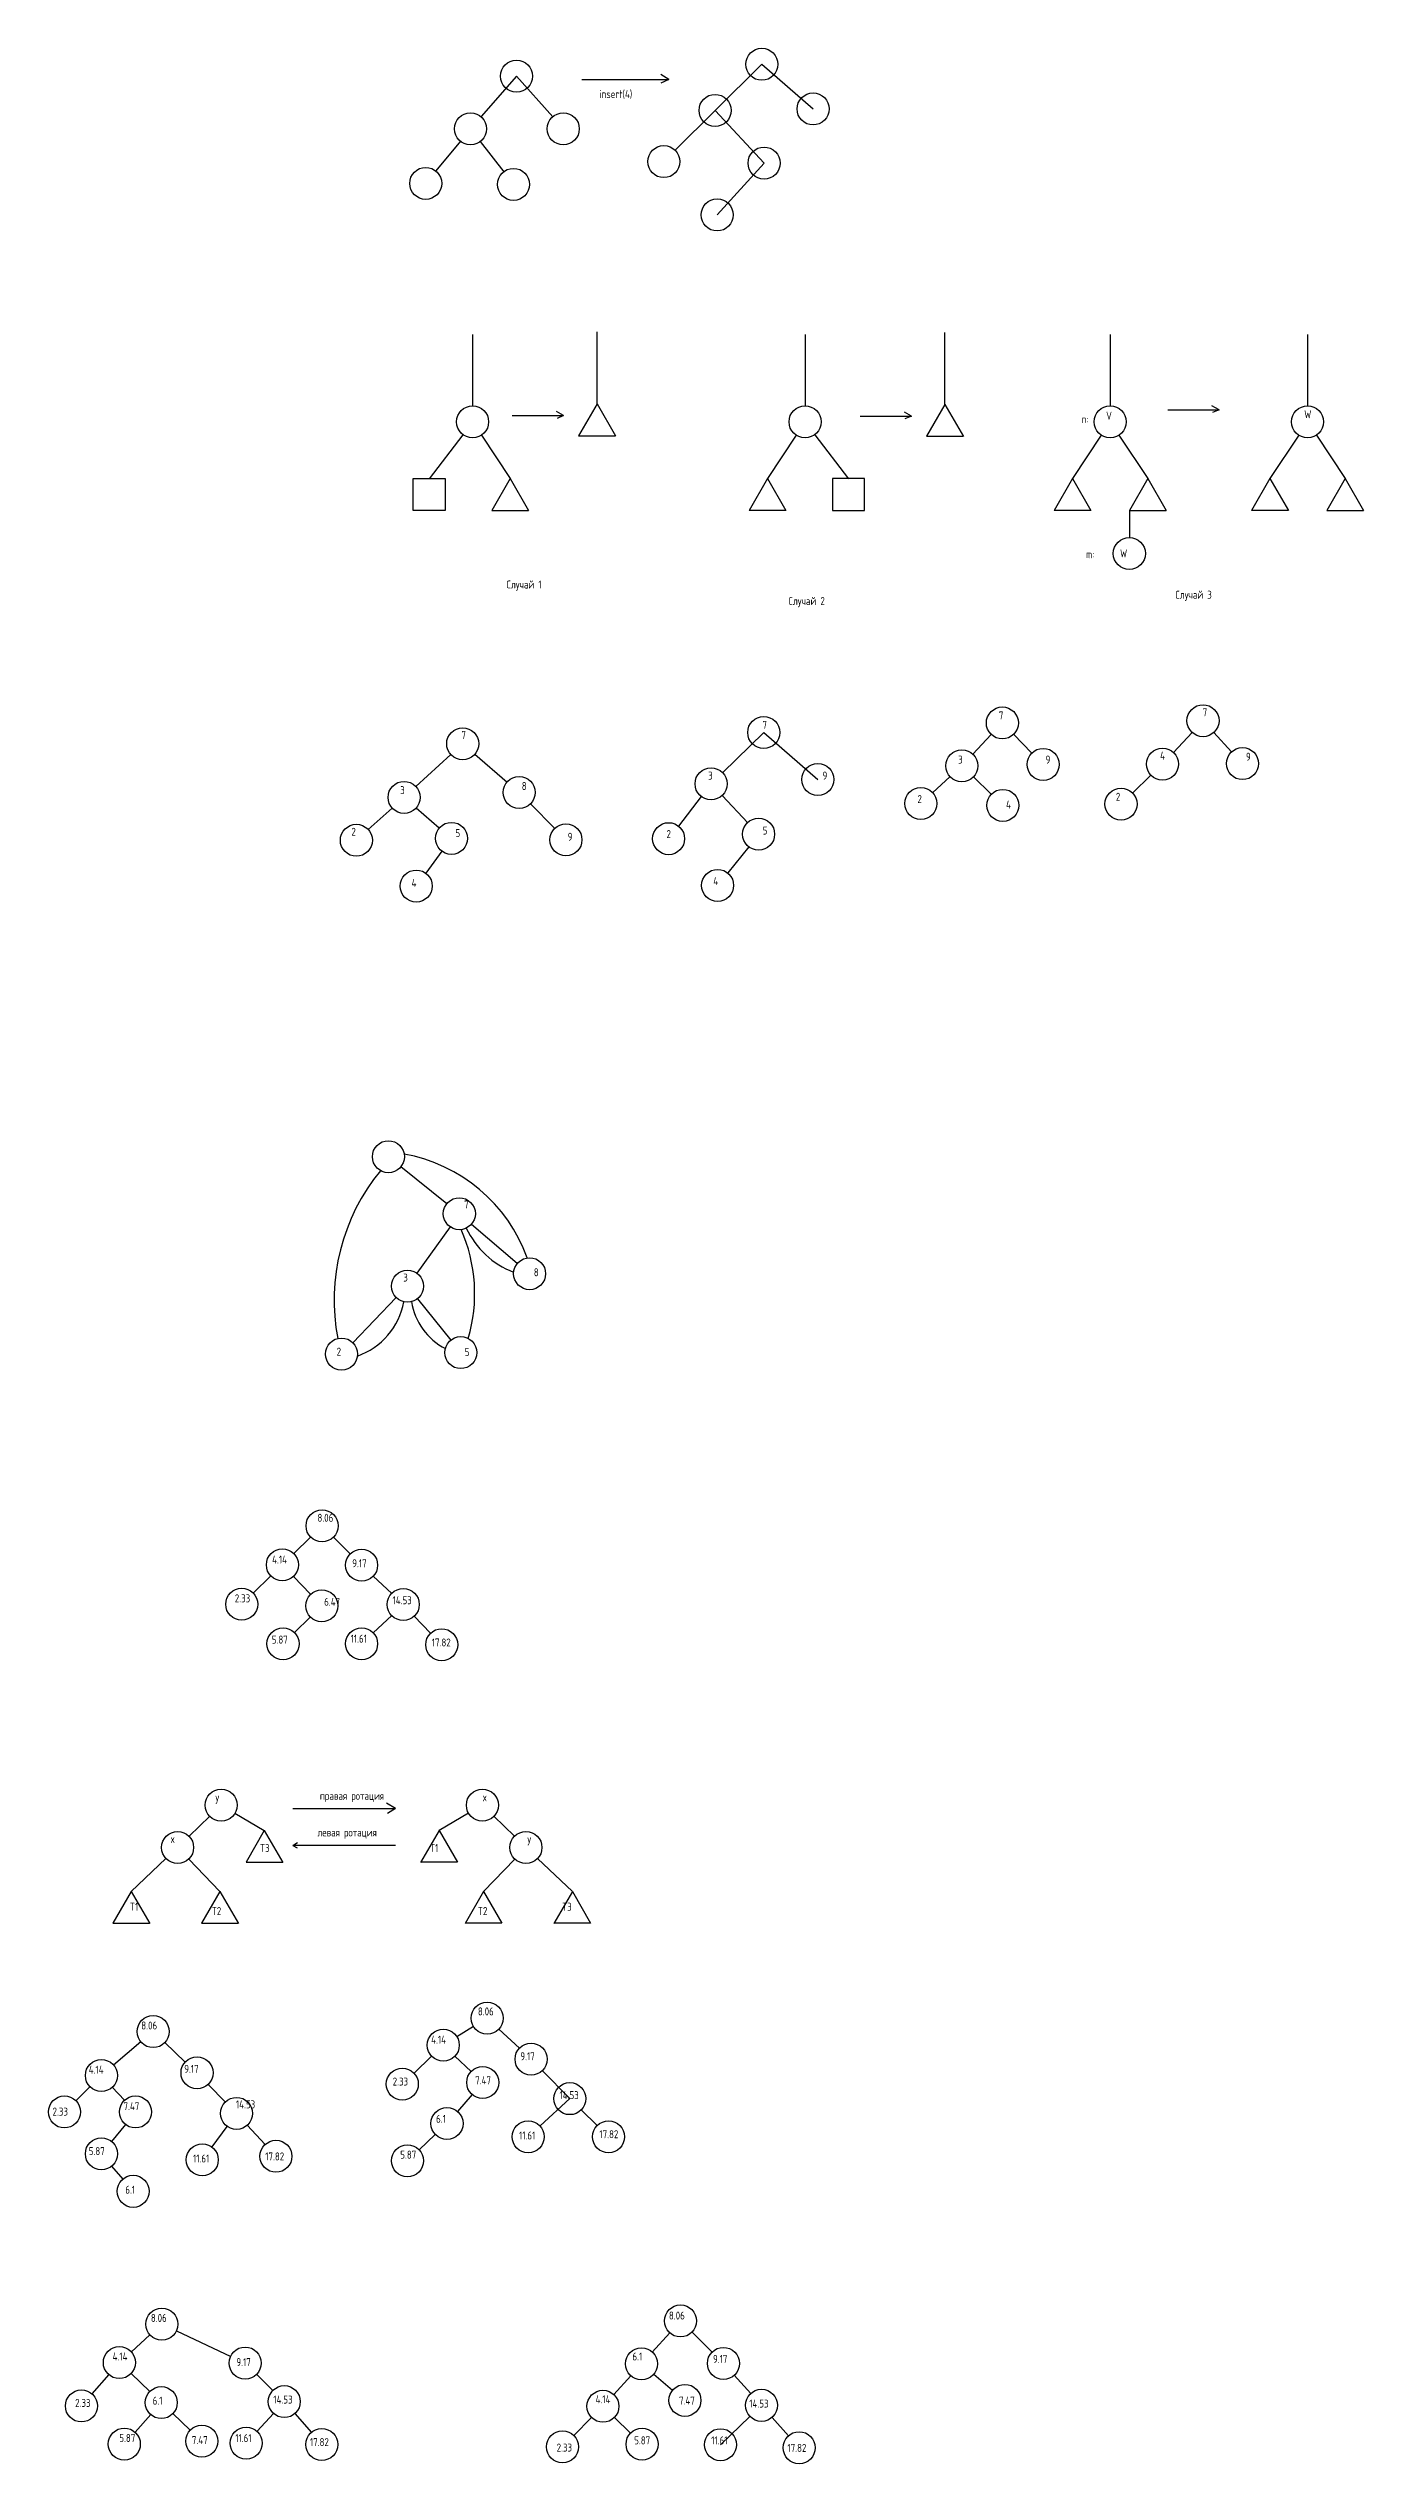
# Model space of a CAD drawing. Header units: millimetres. Extents: x -3721 to 5969, y -28524 to 702.
# Drawn here: x -3721 to 4492, y -28524 to -13433 of the extents above; entities that cross this region are included whole.
import ezdxf

# ---------------------------------------------------------------- set-up
doc = ezdxf.new("R2010")
doc.units = ezdxf.units.MM
doc.styles.add('ГОСТ 2.304', font='CS_Gost2304.shx')

msp = doc.modelspace()

# ---------------------------------------------------------------- linework, layer by layer
at = {"ltscale": 100}
for p, q in [((734, -13533), (442, -13821)), ((734, -13533), (1054, -13812)), ((-798, -13607), (-1019, -13860)), ((-798, -13607), (-572, -13861)), ((-391, -13628), (154, -13628)), ((154, -13628), (103, -13596)), ((154, -13628), (103, -13650)), ((442, -13821), (193, -14070)), ((442, -13821), (748, -14150)), ((-1148, -14013), (-1301, -14199)), ((-1024, -14015), (-878, -14204)), ((748, -14150), (455, -14474)), ((-1072, -15222), (-1072, -15667)), ((-295, -15655), (-295, -15205)), ((1004, -15222), (1004, -15667)), ((1877, -15658), (1877, -15208)), ((2909, -15222), (2909, -15667)), ((4142, -15222), (4142, -15667)), ((-295, -15655), (-410, -15854)), ((-295, -15655), (-180, -15855)), ((1877, -15658), (1762, -15857)), ((1877, -15658), (1993, -15859)), ((3269, -15692), (3589, -15692)), ((3589, -15692), (3545, -15667)), ((3589, -15692), (3548, -15708)), ((-824, -15728), (-504, -15728)), ((-504, -15728), (-548, -15703)), ((-504, -15728), (-545, -15745)), ((1348, -15732), (1668, -15732)), ((1668, -15732), (1624, -15707)), ((1668, -15732), (1627, -15748)), ((-1133, -15847), (-1343, -16123)), ((-1017, -15850), (-838, -16121)), ((-410, -15854), (-180, -15854)), ((949, -15850), (769, -16121)), ((1064, -15847), (1275, -16123)), ((1762, -15857), (1992, -15857)), ((2854, -15850), (2674, -16121)), ((2964, -15850), (3144, -16121)), ((4087, -15850), (3907, -16121)), ((4197, -15850), (4377, -16121)), ((-838, -16121), (-952, -16320)), ((-838, -16121), (-722, -16321)), ((769, -16121), (654, -16321)), ((769, -16121), (884, -16320)), ((2674, -16121), (2559, -16321)), ((2674, -16121), (2789, -16320)), ((3144, -16121), (3029, -16320)), ((3144, -16121), (3259, -16321)), ((3907, -16121), (3792, -16321)), ((3907, -16121), (4022, -16320)), ((4377, -16121), (4262, -16320)), ((4377, -16121), (4492, -16321)), ((-952, -16320), (-723, -16320)), ((884, -16320), (654, -16320)), ((2789, -16320), (2559, -16320)), ((3029, -16320), (3258, -16320)), ((3029, -16320), (3029, -16489)), ((4022, -16320), (3792, -16320)), ((4262, -16320), (4491, -16320)), ((746, -17708), (489, -17959)), ((746, -17708), (1084, -18001)), ((2167, -17721), (2051, -17843)), ((2306, -17719), (2421, -17836)), ((3421, -17707), (3304, -17832)), ((3557, -17708), (3668, -17829)), ((-1208, -17845), (-1426, -18045)), ((-1059, -17843), (-857, -18017)), ((356, -18107), (214, -18292)), ((486, -18101), (646, -18271)), ((1909, -17984), (1801, -18083)), ((2055, -17985), (2167, -18093)), ((3164, -17975), (3049, -18086)), ((-1574, -18180), (-1724, -18314)), ((-1424, -18178), (-1280, -18303)), ((-711, -18153), (-559, -18307)), ((-1264, -18449), (-1364, -18586)), ((652, -18422), (521, -18585)), ((-1233, -20652), (-1520, -20421)), ((-1213, -20796), (-1421, -21085)), ((-1079, -20779), (-793, -21024)), ((-1549, -21238), (-1821, -21520)), ((-1417, -21245), (-1208, -21504)), ((-2084, -22734), (-2189, -22838)), ((-1941, -22735), (-1836, -22839)), ((-2332, -22977), (-2442, -23084)), ((-2191, -22980), (-2084, -23092)), ((-1692, -22979), (-1577, -23087)), ((-2086, -23234), (-2185, -23331)), ((-1577, -23224), (-1692, -23333)), ((-1436, -23228), (-1334, -23335)), ((-2195, -24431), (-1553, -24431)), ((-1553, -24431), (-1609, -24397)), ((-1553, -24431), (-1604, -24461)), ((-2714, -24478), (-2842, -24604)), ((-2556, -24459), (-2373, -24568)), ((-2373, -24568), (-2487, -24766)), ((-2373, -24568), (-2257, -24768)), ((-1281, -24568), (-1397, -24768)), ((-1097, -24459), (-1281, -24568)), ((-1281, -24568), (-1166, -24766)), ((-940, -24478), (-811, -24604)), ((-2987, -24743), (-3204, -24948)), ((-2845, -24746), (-2650, -24948)), ((-2195, -24661), (-2166, -24643)), ((-1553, -24661), (-2195, -24661)), ((-2195, -24661), (-2168, -24675)), ((-809, -24746), (-1004, -24948)), ((-667, -24743), (-449, -24948)), ((-2487, -24766), (-2258, -24766)), ((-1166, -24766), (-1396, -24766)), ((-3204, -24948), (-3319, -25147)), ((-3204, -24948), (-3088, -25149)), ((-2650, -24948), (-2764, -25147)), ((-2650, -24948), (-2534, -25149)), ((-1004, -24948), (-1119, -25149)), ((-1004, -24948), (-889, -25147)), ((-449, -24948), (-565, -25149)), ((-449, -24948), (-335, -25147)), ((-3319, -25147), (-3089, -25147)), ((-2764, -25147), (-2535, -25147)), ((-889, -25147), (-1118, -25147)), ((-335, -25147), (-564, -25147)), ((-1066, -25793), (-1170, -25857)), ((-3143, -25888), (-3314, -26033)), ((-2994, -25892), (-2866, -26014)), ((-908, -25809), (-780, -25928)), ((-1328, -25978), (-1438, -26083)), ((-1183, -25978), (-1081, -26074)), ((-637, -26068), (-465, -26243)), ((-3461, -26168), (-3550, -26256)), ((-3322, -26171), (-3245, -26253)), ((-2723, -26154), (-2616, -26264)), ((-1074, -26218), (-1167, -26323)), ((-465, -26243), (-651, -26413)), ((-3240, -26404), (-3327, -26510)), ((-394, -26313), (-294, -26410)), ((-2606, -26416), (-2700, -26544)), ((-2479, -26409), (-2367, -26530)), ((-1305, -26467), (-1406, -26563)), ((-3326, -26664), (-3257, -26746)), ((-3087, -27719), (-3203, -27825)), ((-2922, -27694), (-2582, -27853)), ((159, -27706), (50, -27826)), ((298, -27702), (423, -27826)), ((-3343, -27967), (-3449, -28088)), ((-3205, -27961), (-3088, -28073)), ((-2421, -27965), (-2319, -28066)), ((-84, -27974), (-191, -28091)), ((59, -27964), (177, -28064)), ((562, -27971), (665, -28085)), ((-3082, -28216), (-3180, -28326)), ((-2943, -28211), (-2835, -28314)), ((-2316, -28209), (-2418, -28321)), ((-2182, -28211), (-2079, -28329)), ((-329, -28235), (-440, -28347)), ((-186, -28235), (-86, -28332)), ((660, -28228), (476, -28405)), ((798, -28234), (900, -28349))]:
    msp.add_line(p, q, dxfattribs=at)
for points in [[(-1444, -16121), (-1244, -16121), (-1244, -16321), (-1444, -16321)], [(1375, -16121), (1175, -16121), (1175, -16321), (1375, -16321)]]:
    msp.add_lwpolyline(points, close=True, dxfattribs=at)
for centre in [(-798, -13607), (734, -13533), (442, -13821), (1054, -13812), (-1085, -13936), (-506, -13936), (-1365, -14277), (-817, -14283), (122, -14141), (748, -14150), (455, -14474), (-1072, -15767), (1004, -15767), (2909, -15767), (4142, -15767), (3029, -16589), (746, -17708), (2236, -17648), (3489, -17634), (-1134, -17778), (2491, -17907), (3236, -17905), (3736, -17902), (417, -18028), (1084, -18001), (1983, -17916), (-1500, -18113), (-781, -18082), (1727, -18151), (2239, -18163), (2977, -18155), (714, -18343), (-1798, -18381), (-1204, -18369), (-489, -18378), (152, -18371), (-1424, -18667), (458, -18663), (-1598, -20358), (-1155, -20714), (-1479, -21167), (-716, -21089), (-1891, -21591), (-1146, -21582), (-2012, -22664), (-2260, -22908), (-1765, -22910), (-2514, -23154), (-2014, -23164), (-1505, -23156), (-2256, -23401), (-1765, -23401), (-1265, -23407), (-2642, -24409), (-1011, -24409), (-2914, -24674), (-739, -24674), (-981, -25740), (-3067, -25824), (-1255, -25909), (-707, -25996), (-3390, -26098), (-2793, -26082), (-1511, -26152), (-1009, -26142), (-3621, -26326), (-3177, -26326), (-2546, -26335), (-465, -26243), (-1232, -26398), (-725, -26481), (-223, -26481), (-3390, -26588), (-2760, -26625), (-2300, -26603), (-1479, -26631), (-3192, -26822), (-3013, -27652), (226, -27632), (-3278, -27892), (-2492, -27895), (-17, -27900), (494, -27897), (-3515, -28163), (-3016, -28142), (-2248, -28136), (-258, -28165), (254, -28128), (732, -28159), (-3247, -28401), (-2763, -28383), (-2486, -28395), (-2014, -28404), (-511, -28418), (-14, -28402), (476, -28405), (967, -28424)]:
    msp.add_circle(centre, 100, dxfattribs=at)
for centre, radius, start, end in [((-1681, -21337), 1012, 20.0844, 79.6723), ((-657, -21256), 1280, 140.699, 190.7317), ((-2043, -21213), 984, 343.4527, 23.9723), ((-621, -20575), 541, 205.0127, 248.8379), ((-1941, -21181), 448, 289.5259, 349.2653), ((-1052, -21196), 408, 189.5376, 242.2336)]:
    msp.add_arc(centre, radius, start, end, dxfattribs=at)

# ---------------------------------------------------------------- texts
at = {"ltscale": 100, "style": 'ГОСТ 2.304'}
for s, p in [('insert(4)', (-279, -13744)), ('m:', (2759, -16619)), ('W', (2971, -16613)), ('Случай 1', (-860, -16808)), ('Случай 2', (901, -16911)), ('Случай 3', (3317, -16872)), ('7', (738, -17685)), ('7', (2214, -17626)), ('7', (3487, -17606)), ('7', (-1142, -17748)), ('3', (399, -18002)), ('9', (1113, -18002)), ('3', (1960, -17902)), ('9', (2506, -17902)), ('4', (3221, -17878)), ('9', (3757, -17884)), ('3', (-1524, -18093)), ('8', (-765, -18067)), ('2', (1706, -18148)), ('2', (2945, -18134)), ('4', (2259, -18183)), ('2', (-1829, -18353)), ('5', (-1179, -18361)), ('9', (-478, -18384)), ('2', (139, -18367)), ('5', (740, -18345)), ('4', (-1453, -18672)), ('4', (431, -18660)), ('7', (-1125, -20681)), ('3', (-1505, -21138)), ('8', (-690, -21105)), ('2', (-1921, -21601)), ('5', (-1121, -21603)), ('8.06', (-2041, -22639)), ('4.14', (-2324, -22900)), ('9.17', (-1824, -22923)), ('2.33', (-2557, -23142)), ('6.47', (-1999, -23164)), ('14.53', (-1572, -23154)), ('5.87', (-2326, -23400)), ('11.61', (-1834, -23394)), ('17.82', (-1327, -23418)), ('y', (-2680, -24385)), ('правая ротация', (-2026, -24376)), ('x', (-1010, -24385)), ('левая ротация', (-2041, -24605)), ('x', (-2959, -24645)), ('T3', (-2400, -24702)), ('T1', (-1338, -24702)), ('y', (-732, -24645)), ('T1', (-3212, -25069)), ('T2', (-2701, -25096)), ('T2', (-1039, -25096)), ('T3', (-513, -25069)), ('8.06', (-3141, -25811)), ('8.06', (-1039, -25723)), ('4.14', (-1331, -25900)), ('9.17', (-774, -26003)), ('4.14', (-3469, -26087)), ('9.17', (-2873, -26082)), ('7.47', (-1056, -26153)), ('14.53', (-2550, -26304)), ('2.33', (-1571, -26161)), ('14.53', (-529, -26246)), ('2.33', (-3695, -26349)), ('7.47', (-3252, -26315)), ('6.1', (-1300, -26394)), ('5.87', (-3469, -26596)), ('11.61', (-782, -26498)), ('17.82', (-280, -26490)), ('11.61', (-2818, -26642)), ('17.82', (-2367, -26629)), ('5.87', (-1524, -26618)), ('6.1', (-3241, -26837)), ('8.06', (-3081, -27638)), ('8.06', (154, -27623)), ('4.14', (-3320, -27879)), ('9.17', (-2547, -27914)), ('6.1', (-74, -27879)), ('9.17', (429, -27894)), ('2.33', (-3554, -28169)), ('6.1', (-3070, -28155)), ('14.53', (-2316, -28148)), ('4.14', (-304, -28146)), ('7.47', (217, -28154)), ('14.53', (656, -28173)), ('5.87', (-3278, -28388)), ('7.47', (-2825, -28401)), ('11.61', (-2554, -28389)), ('17.82', (-2088, -28414)), ('5.87', (-63, -28403)), ('11.61', (418, -28403)), ('2.33', (-547, -28448)), ('17.82', (894, -28450))]:
    msp.add_text(s, height=50, dxfattribs=at).set_placement(p)
at = {"ltscale": 100, "char_height": 50, "attachment_point": 1, "style": 'ГОСТ 2.304'}
for s, insert in [('W', (4121, -15694)), ('n:', (2732, -15725)), ('V', (2884, -15703))]:
    msp.add_mtext(s, dxfattribs=dict(at, insert=insert))

doc.saveas('drawing.dxf')
